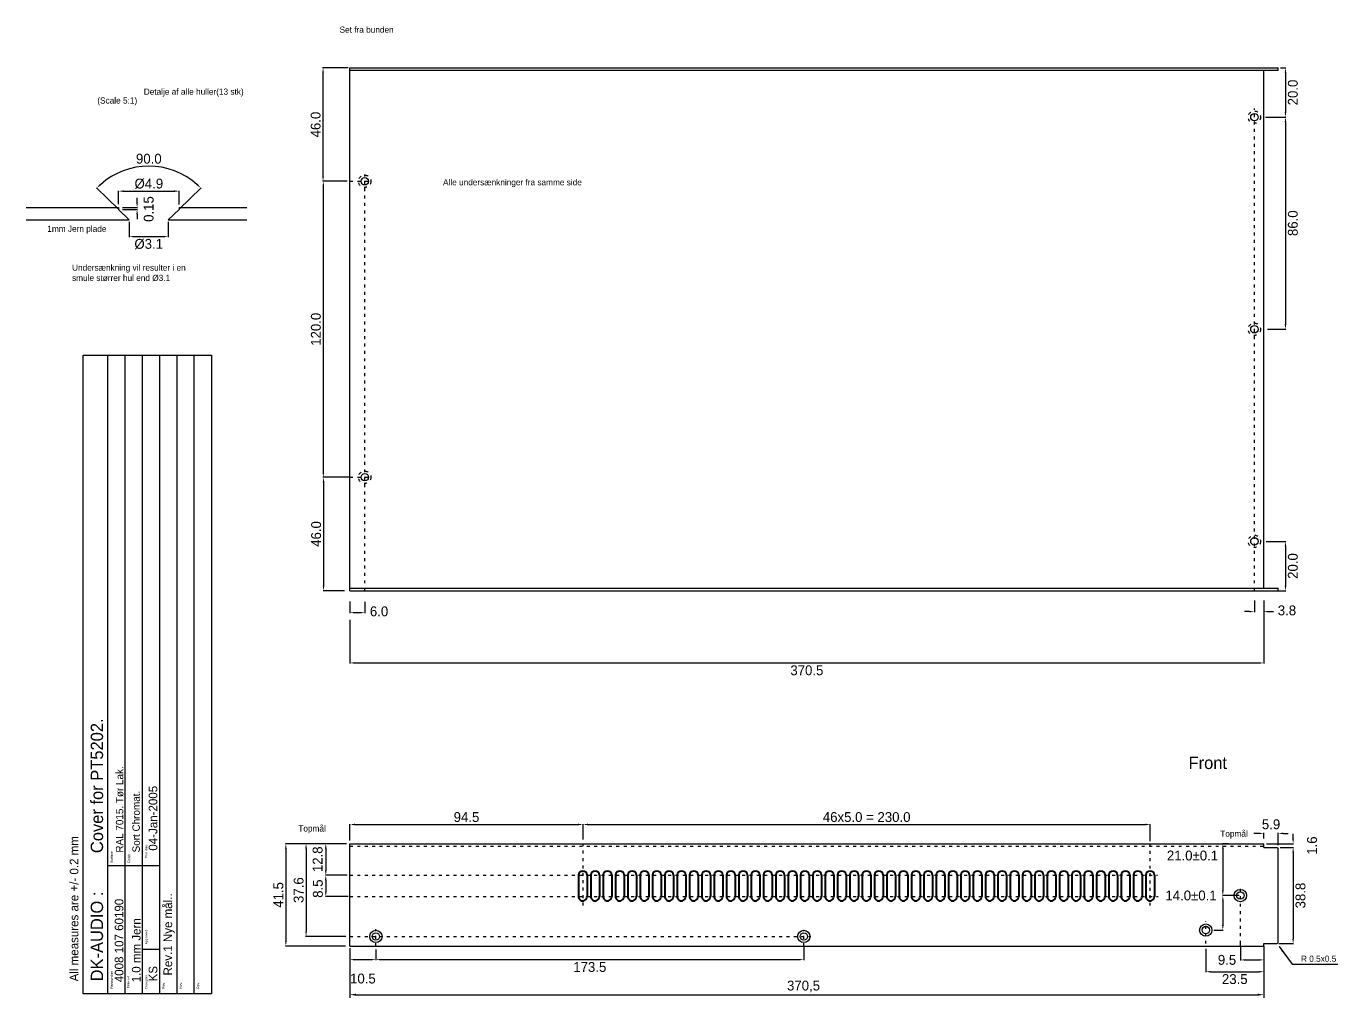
# Model space of a CAD drawing. Header units: millimetres. Extents: x -88 to 1119, y 477 to 871.
# Drawn here: x -88 to 444, y 477 to 871 of the extents above; entities that cross this region are included whole.
import ezdxf

# ---------------------------------------------------------------- set-up
doc = ezdxf.new("R2010")
doc.units = ezdxf.units.MM
doc.linetypes.add('ACAD_ISO03W100', pattern=[30, 12, -18])
for name, color, linetype in [('Forplade', 4, 'Continuous'), ('kabinet_dim', 7, 'Continuous'), ('kabinet_head', 2, 'Continuous')]:
    doc.layers.add(name, color=color, linetype=linetype)
doc.layers.add('kabinet', color=4, linetype='Continuous', lineweight=40)
doc.dimstyles.new('DK-audio', dxfattribs={"dimtxt": 4, "dimasz": 2, "dimexe": 0.18, "dimexo": 0.0625, "dimgap": 1, "dimtad": 2, "dimdec": 1, "dimzin": 0, "dimdsep": 46, "dimtxsty": 'Standard', "dimcen": 5, "dimadec": 1, "dimazin": 0, "dimtfac": 1, "dimtdec": 1, "dimtofl": 0, "dimtmove": 2, "dimatfit": 3, "dimfxl": 0, "dimtolj": 1, "dimtzin": 0, "dimarcsym": 0})
doc.dimstyles.new('ISO-25', dxfattribs={"dimtxt": 2.5, "dimasz": 2.5, "dimexe": 1.25, "dimexo": 0.625, "dimtad": 1, "dimtxsty": 'Standard', "dimcen": 2.5, "dimadec": 0, "dimazin": 0, "dimtfac": 1, "dimtmove": 0, "dimatfit": 3, "dimfxl": 0, "dimarcsym": 0})

# ---------------------------------------------------------------- blocks, each defined once
blk = doc.blocks.new('*D22')
at = {"layer": 'DEFPOINTS', "color": 0, "ltscale": 0.1}
for p in [(43, 497.99), (413.5, 497.39), (413.5, 478.5)]:
    blk.add_point(p, dxfattribs=at)
at = {"layer": 'kabinet_dim', "color": 0, "lineweight": -2, "ltscale": 0.1}
for p, q in [((43, 497.36), (43, 477.25)), ((413.5, 496.76), (413.5, 477.25)), ((45.5, 478.5), (411, 478.5))]:
    blk.add_line(p, q, dxfattribs=at)
at = {"layer": 'kabinet_dim', "color": 0, "ltscale": 0.1}
for points in [[(45.5, 478.92), (45.5, 478.08), (43, 478.5)], [(411, 478.92), (411, 478.08), (413.5, 478.5)]]:
    blk.add_solid(points, dxfattribs=at)
at = {"layer": 'kabinet_dim', "color": 0, "ltscale": 0.1, "insert": (226.9, 481.83), "char_height": 4, "attachment_point": 5}
blk.add_mtext('370,5', dxfattribs=at)
blk = doc.blocks.new('*D26')
at = {"layer": 'DEFPOINTS', "color": 0, "linetype": 'Continuous', "ltscale": 0.1}
for p in [(43, 496.9), (53.5, 496.9), (53.5, 492.7)]:
    blk.add_point(p, dxfattribs=at)
at = {"layer": 'kabinet_dim', "color": 0, "linetype": 'Continuous', "lineweight": -2, "ltscale": 0.1}
for p, q in [((43, 496.84), (43, 492.52)), ((53.5, 496.84), (53.5, 492.52)), ((45, 492.7), (51.5, 492.7))]:
    blk.add_line(p, q, dxfattribs=at)
at = {"layer": 'kabinet_dim', "color": 0, "linetype": 'Continuous', "ltscale": 0.1}
for points in [[(45, 493.03), (45, 492.37), (43, 492.7)], [(51.5, 493.03), (51.5, 492.37), (53.5, 492.7)]]:
    blk.add_solid(points, dxfattribs=at)
at = {"layer": 'kabinet_dim', "color": 0, "linetype": 'Continuous', "ltscale": 0.1, "insert": (48.25, 485.02), "char_height": 4, "attachment_point": 5}
blk.add_mtext('\\A1;10.5', dxfattribs=at)
blk = doc.blocks.new('*D27')
at = {"layer": 'DEFPOINTS', "color": 0, "linetype": 'Continuous', "ltscale": 0.1}
for p in [(53.5, 495.5), (227, 497.8), (227, 492.7)]:
    blk.add_point(p, dxfattribs=at)
at = {"layer": 'kabinet_dim', "color": 0, "linetype": 'Continuous', "lineweight": -2, "ltscale": 0.1}
for p, q in [((53.5, 495.44), (53.5, 492.52)), ((227, 497.74), (227, 492.52)), ((55.5, 492.7), (225, 492.7))]:
    blk.add_line(p, q, dxfattribs=at)
at = {"layer": 'kabinet_dim', "color": 0, "linetype": 'Continuous', "ltscale": 0.1}
for points in [[(55.5, 493.03), (55.5, 492.37), (53.5, 492.7)], [(225, 493.03), (225, 492.37), (227, 492.7)]]:
    blk.add_solid(points, dxfattribs=at)
at = {"layer": 'kabinet_dim', "color": 0, "linetype": 'Continuous', "ltscale": 0.1, "insert": (140.25, 489.7), "char_height": 4, "attachment_point": 5}
blk.add_mtext('\\A1;173.5', dxfattribs=at)
blk = doc.blocks.new('*D28')
at = {"layer": 'DEFPOINTS', "color": 0, "linetype": 'Continuous', "ltscale": 0.1}
for p in [(137.5, 547.5), (43, 540.9), (137.5, 541.4)]:
    blk.add_point(p, dxfattribs=at)
at = {"layer": 'kabinet_dim', "color": 0, "linetype": 'Continuous', "lineweight": -2, "ltscale": 0.1}
for p, q in [((43, 540.96), (43, 547.68)), ((45, 547.5), (135.5, 547.5)), ((137.5, 541.46), (137.5, 547.68))]:
    blk.add_line(p, q, dxfattribs=at)
at = {"layer": 'kabinet_dim', "color": 0, "linetype": 'Continuous', "ltscale": 0.1}
for points in [[(45, 547.83), (45, 547.17), (43, 547.5)], [(135.5, 547.83), (135.5, 547.17), (137.5, 547.5)]]:
    blk.add_solid(points, dxfattribs=at)
at = {"layer": 'kabinet_dim', "color": 0, "linetype": 'Continuous', "ltscale": 0.1, "insert": (90.25, 550.5), "char_height": 4, "attachment_point": 5}
blk.add_mtext('\\A1;94.5', dxfattribs=at)
blk = doc.blocks.new('*D29')
at = {"layer": 'DEFPOINTS', "color": 0, "linetype": 'Continuous', "ltscale": 0.1}
for p in [(137.5, 543.4), (367.5, 547.5), (367.5, 540.7)]:
    blk.add_point(p, dxfattribs=at)
at = {"layer": 'kabinet_dim', "color": 0, "linetype": 'Continuous', "lineweight": -2, "ltscale": 0.1}
for p, q in [((137.5, 543.46), (137.5, 547.68)), ((139.5, 547.5), (365.5, 547.5)), ((367.5, 540.76), (367.5, 547.68))]:
    blk.add_line(p, q, dxfattribs=at)
at = {"layer": 'kabinet_dim', "color": 0, "linetype": 'Continuous', "ltscale": 0.1}
for points in [[(139.5, 547.83), (139.5, 547.17), (137.5, 547.5)], [(365.5, 547.83), (365.5, 547.17), (367.5, 547.5)]]:
    blk.add_solid(points, dxfattribs=at)
at = {"layer": 'kabinet_dim', "color": 0, "linetype": 'Continuous', "ltscale": 0.1, "insert": (252.5, 550.5), "char_height": 4, "attachment_point": 5}
blk.add_mtext('\\A1;46x5.0 = 230.0', dxfattribs=at)
blk = doc.blocks.new('*D30')
at = {"layer": 'DEFPOINTS', "color": 0, "linetype": 'Continuous', "ltscale": 0.1}
for p in [(41.6, 539.7), (33.2, 526.9), (41.9, 526.9)]:
    blk.add_point(p, dxfattribs=at)
at = {"layer": 'kabinet_dim', "color": 0, "linetype": 'Continuous', "lineweight": -2, "ltscale": 0.1}
for p, q in [((41.54, 539.7), (33.02, 539.7)), ((33.2, 537.7), (33.2, 528.9)), ((41.84, 526.9), (33.02, 526.9))]:
    blk.add_line(p, q, dxfattribs=at)
at = {"layer": 'kabinet_dim', "color": 0, "linetype": 'Continuous', "ltscale": 0.1}
for points in [[(32.87, 537.7), (33.53, 537.7), (33.2, 539.7)], [(32.87, 528.9), (33.53, 528.9), (33.2, 526.9)]]:
    blk.add_solid(points, dxfattribs=at)
at = {"layer": 'kabinet_dim', "color": 0, "linetype": 'Continuous', "ltscale": 0.1, "insert": (29.9, 533.4), "char_height": 4, "attachment_point": 5, "rotation": 90}
blk.add_mtext('\\A1;12.8', dxfattribs=at)
blk = doc.blocks.new('*D31')
at = {"layer": 'DEFPOINTS', "color": 0, "linetype": 'Continuous', "ltscale": 0.1}
for p in [(39.4, 526.9), (33.2, 518.3), (42.3, 518.3)]:
    blk.add_point(p, dxfattribs=at)
at = {"layer": 'kabinet_dim', "color": 0, "linetype": 'Continuous', "lineweight": -2, "ltscale": 0.1}
for p, q in [((39.34, 526.9), (33.02, 526.9)), ((33.2, 524.9), (33.2, 520.3)), ((42.24, 518.3), (33.02, 518.3))]:
    blk.add_line(p, q, dxfattribs=at)
at = {"layer": 'kabinet_dim', "color": 0, "linetype": 'Continuous', "ltscale": 0.1}
for points in [[(32.87, 524.9), (33.53, 524.9), (33.2, 526.9)], [(32.87, 520.3), (33.53, 520.3), (33.2, 518.3)]]:
    blk.add_solid(points, dxfattribs=at)
at = {"layer": 'kabinet_dim', "color": 0, "linetype": 'Continuous', "ltscale": 0.1, "insert": (30, 521.5), "char_height": 4, "attachment_point": 5, "rotation": 90}
blk.add_mtext('\\A1;8.5', dxfattribs=at)
blk = doc.blocks.new('*D35')
at = {"layer": 'DEFPOINTS', "color": 0, "linetype": 'Continuous', "ltscale": 0.1}
for p in [(25, 539.7), (17, 498.2), (41.2, 498.2)]:
    blk.add_point(p, dxfattribs=at)
at = {"layer": 'kabinet_dim', "color": 0, "linetype": 'Continuous', "lineweight": -2, "ltscale": 0.1}
for p, q in [((24.94, 539.7), (16.82, 539.7)), ((17, 537.7), (17, 500.2)), ((41.14, 498.2), (16.82, 498.2))]:
    blk.add_line(p, q, dxfattribs=at)
at = {"layer": 'kabinet_dim', "color": 0, "linetype": 'Continuous', "ltscale": 0.1}
for points in [[(16.67, 537.7), (17.33, 537.7), (17, 539.7)], [(16.67, 500.2), (17.33, 500.2), (17, 498.2)]]:
    blk.add_solid(points, dxfattribs=at)
at = {"layer": 'kabinet_dim', "color": 0, "linetype": 'Continuous', "ltscale": 0.1, "insert": (14, 518.95), "char_height": 4, "attachment_point": 5, "rotation": 90}
blk.add_mtext('\\A1;41.5', dxfattribs=at)
blk = doc.blocks.new('*D40')
at = {"layer": 'DEFPOINTS', "color": 0, "linetype": 'Continuous', "ltscale": 0.1}
for p in [(-26.25, 804.3), (-50.8, 798.95), (-26.25, 798.8)]:
    blk.add_point(p, dxfattribs=at)
at = {"layer": 'kabinet_dim', "color": 0, "linetype": 'Continuous', "lineweight": -2, "ltscale": 0.1}
for p, q in [((-50.8, 799.01), (-50.8, 804.48)), ((-48.8, 804.3), (-28.25, 804.3)), ((-26.25, 798.86), (-26.25, 804.48))]:
    blk.add_line(p, q, dxfattribs=at)
at = {"layer": 'kabinet_dim', "color": 0, "linetype": 'Continuous', "ltscale": 0.1}
for points in [[(-48.8, 804.63), (-48.8, 803.97), (-50.8, 804.3)], [(-28.25, 804.63), (-28.25, 803.97), (-26.25, 804.3)]]:
    blk.add_solid(points, dxfattribs=at)
at = {"layer": 'kabinet_dim', "color": 0, "linetype": 'Continuous', "ltscale": 0.1, "insert": (-38.53, 807.3), "char_height": 4, "attachment_point": 5}
blk.add_mtext('\\A1;Ø4.9', dxfattribs=at)
blk = doc.blocks.new('*D41')
at = {"layer": 'DEFPOINTS', "color": 0, "linetype": 'Continuous', "ltscale": 0.1}
for p in [(-49.3, 797.65), (-49.3, 796.9), (-43.3, 796.9)]:
    blk.add_point(p, dxfattribs=at)
at = {"layer": 'kabinet_dim', "color": 0, "linetype": 'Continuous', "lineweight": -2, "ltscale": 0.1}
for p, q in [((-49.24, 797.65), (-43.12, 797.65)), ((-43.3, 799.65), (-43.3, 801.65)), ((-49.24, 796.9), (-43.12, 796.9)), ((-43.3, 794.9), (-43.3, 792.9))]:
    blk.add_line(p, q, dxfattribs=at)
at = {"layer": 'kabinet_dim', "color": 0, "linetype": 'Continuous', "ltscale": 0.1}
for points in [[(-43.63, 799.65), (-42.97, 799.65), (-43.3, 797.65)], [(-43.63, 794.9), (-42.97, 794.9), (-43.3, 796.9)]]:
    blk.add_solid(points, dxfattribs=at)
at = {"layer": 'kabinet_dim', "color": 0, "linetype": 'Continuous', "ltscale": 0.1, "insert": (-38.6, 797.05), "char_height": 4, "attachment_point": 5, "rotation": 90}
blk.add_mtext('\\A1;0.15', dxfattribs=at)
blk = doc.blocks.new('*D42')
at = {"layer": 'DEFPOINTS', "color": 0, "linetype": 'Continuous', "ltscale": 0.1}
for p in [(-30.81, 813.39), (-50.8, 796.9), (-46.45, 792.65), (-30.65, 792.65), (-26.3, 796.9)]:
    blk.add_point(p, dxfattribs=at)
at = {"layer": 'kabinet_dim', "color": 0, "linetype": 'Continuous', "lineweight": -2, "ltscale": 0.1}
for p, q in [((-50.84, 796.94), (-59.78, 805.67)), ((-26.26, 796.94), (-17.32, 805.67))]:
    blk.add_line(p, q, dxfattribs=at)
blk.add_arc((-38.55, 784.93), 29.5, 48.2196, 131.7804, dxfattribs=at)
at = {"layer": 'kabinet_dim', "color": 0, "linetype": 'Continuous', "ltscale": 0.1}
for points in [[(-57.97, 806.69), (-58.43, 807.17), (-59.65, 805.54)], [(-18.67, 807.17), (-19.13, 806.69), (-17.45, 805.54)]]:
    blk.add_solid(points, dxfattribs=at)
at = {"layer": 'kabinet_dim', "color": 0, "linetype": 'Continuous', "ltscale": 0.1, "insert": (-38.55, 817.43), "char_height": 4, "attachment_point": 5}
blk.add_mtext('\\A1;90.0', dxfattribs=at)
blk = doc.blocks.new('*D43')
at = {"layer": 'DEFPOINTS', "color": 0, "linetype": 'Continuous', "ltscale": 0.1}
for p in [(-46.45, 791.95), (-30.7, 791.9), (-30.7, 785.85)]:
    blk.add_point(p, dxfattribs=at)
at = {"layer": 'kabinet_dim', "color": 0, "linetype": 'Continuous', "lineweight": -2, "ltscale": 0.1}
for p, q in [((-46.45, 791.89), (-46.45, 785.67)), ((-30.7, 791.84), (-30.7, 785.67)), ((-44.45, 785.85), (-32.7, 785.85))]:
    blk.add_line(p, q, dxfattribs=at)
at = {"layer": 'kabinet_dim', "color": 0, "linetype": 'Continuous', "ltscale": 0.1}
for points in [[(-44.45, 786.18), (-44.45, 785.52), (-46.45, 785.85)], [(-32.7, 786.18), (-32.7, 785.52), (-30.7, 785.85)]]:
    blk.add_solid(points, dxfattribs=at)
at = {"layer": 'kabinet_dim', "color": 0, "linetype": 'Continuous', "ltscale": 0.1, "insert": (-38.58, 782.85), "char_height": 4, "attachment_point": 5}
blk.add_mtext('\\A1;Ø3.1', dxfattribs=at)
blk = doc.blocks.new('*D44')
at = {"layer": 'DEFPOINTS', "color": 0, "linetype": 'Continuous', "ltscale": 0.1}
for p in [(32.1, 854.3), (42.4, 854.3), (41.9, 808.3)]:
    blk.add_point(p, dxfattribs=at)
at = {"layer": 'kabinet_dim', "color": 0, "linetype": 'Continuous', "lineweight": -2, "ltscale": 0.1}
for p, q in [((42.34, 854.3), (31.92, 854.3)), ((32.1, 810.3), (32.1, 852.3)), ((41.84, 808.3), (31.92, 808.3))]:
    blk.add_line(p, q, dxfattribs=at)
at = {"layer": 'kabinet_dim', "color": 0, "linetype": 'Continuous', "ltscale": 0.1}
for points in [[(31.77, 852.3), (32.43, 852.3), (32.1, 854.3)], [(31.77, 810.3), (32.43, 810.3), (32.1, 808.3)]]:
    blk.add_solid(points, dxfattribs=at)
at = {"layer": 'kabinet_dim', "color": 0, "linetype": 'Continuous', "ltscale": 0.1, "insert": (29.1, 831.3), "char_height": 4, "attachment_point": 5, "rotation": 90}
blk.add_mtext('\\A1;46.0', dxfattribs=at)
blk = doc.blocks.new('*D45')
at = {"layer": 'DEFPOINTS', "color": 0, "linetype": 'Continuous', "ltscale": 0.1}
for p in [(40.4, 808.3), (32.2, 688.3), (42.7, 688.3)]:
    blk.add_point(p, dxfattribs=at)
at = {"layer": 'kabinet_dim', "color": 0, "linetype": 'Continuous', "lineweight": -2, "ltscale": 0.1}
for p, q in [((40.34, 808.3), (32.02, 808.3)), ((32.2, 806.3), (32.2, 690.3)), ((42.64, 688.3), (32.02, 688.3))]:
    blk.add_line(p, q, dxfattribs=at)
at = {"layer": 'kabinet_dim', "color": 0, "linetype": 'Continuous', "ltscale": 0.1}
for points in [[(31.87, 806.3), (32.53, 806.3), (32.2, 808.3)], [(31.87, 690.3), (32.53, 690.3), (32.2, 688.3)]]:
    blk.add_solid(points, dxfattribs=at)
at = {"layer": 'kabinet_dim', "color": 0, "linetype": 'Continuous', "ltscale": 0.1, "insert": (29.2, 748.3), "char_height": 4, "attachment_point": 5, "rotation": 90}
blk.add_mtext('\\A1;120.0', dxfattribs=at)
blk = doc.blocks.new('*D46')
at = {"layer": 'DEFPOINTS', "color": 0, "linetype": 'Continuous', "ltscale": 0.1}
for p in [(43, 638), (49, 637.8), (49, 633.4)]:
    blk.add_point(p, dxfattribs=at)
at = {"layer": 'kabinet_dim', "color": 0, "linetype": 'Continuous', "lineweight": -2, "ltscale": 0.1}
for p, q in [((43, 637.94), (43, 633.22)), ((45, 633.4), (47, 633.4)), ((49, 637.74), (49, 633.22))]:
    blk.add_line(p, q, dxfattribs=at)
at = {"layer": 'kabinet_dim', "color": 0, "linetype": 'Continuous', "ltscale": 0.1}
for points in [[(45, 633.73), (45, 633.07), (43, 633.4)], [(47, 633.73), (47, 633.07), (49, 633.4)]]:
    blk.add_solid(points, dxfattribs=at)
at = {"layer": 'kabinet_dim', "color": 0, "linetype": 'Continuous', "ltscale": 0.1, "insert": (54.8, 633.9), "char_height": 4, "attachment_point": 5}
blk.add_mtext('\\A1;6.0', dxfattribs=at)
blk = doc.blocks.new('*D47')
at = {"layer": 'DEFPOINTS', "color": 0, "linetype": 'Continuous', "ltscale": 0.1}
for p in [(413.5, 637.4), (43, 630.5), (413.5, 613)]:
    blk.add_point(p, dxfattribs=at)
at = {"layer": 'kabinet_dim', "color": 0, "linetype": 'Continuous', "lineweight": -2, "ltscale": 0.1}
for p, q in [((413.5, 637.34), (413.5, 612.82)), ((43, 630.44), (43, 612.82)), ((45, 613), (411.5, 613))]:
    blk.add_line(p, q, dxfattribs=at)
at = {"layer": 'kabinet_dim', "color": 0, "linetype": 'Continuous', "ltscale": 0.1}
for points in [[(45, 613.33), (45, 612.67), (43, 613)], [(411.5, 613.33), (411.5, 612.67), (413.5, 613)]]:
    blk.add_solid(points, dxfattribs=at)
at = {"layer": 'kabinet_dim', "color": 0, "linetype": 'Continuous', "ltscale": 0.1, "insert": (228.25, 610), "char_height": 4, "attachment_point": 5}
blk.add_mtext('\\A1;370.5', dxfattribs=at)
blk = doc.blocks.new('*D48')
at = {"layer": 'DEFPOINTS', "color": 0, "linetype": 'Continuous', "ltscale": 0.1}
for p in [(420.2, 854.3), (414.2, 834.3), (422.3, 834.3)]:
    blk.add_point(p, dxfattribs=at)
at = {"layer": 'kabinet_dim', "color": 0, "linetype": 'Continuous', "lineweight": -2, "ltscale": 0.1}
for p, q in [((420.26, 854.3), (422.48, 854.3)), ((422.3, 852.3), (422.3, 836.3)), ((414.26, 834.3), (422.48, 834.3))]:
    blk.add_line(p, q, dxfattribs=at)
at = {"layer": 'kabinet_dim', "color": 0, "linetype": 'Continuous', "ltscale": 0.1}
for points in [[(421.97, 852.3), (422.63, 852.3), (422.3, 854.3)], [(421.97, 836.3), (422.63, 836.3), (422.3, 834.3)]]:
    blk.add_solid(points, dxfattribs=at)
at = {"layer": 'kabinet_dim', "color": 0, "linetype": 'Continuous', "ltscale": 0.1, "insert": (425.3, 844.3), "char_height": 4, "attachment_point": 5, "rotation": 90}
blk.add_mtext('\\A1;20.0', dxfattribs=at)
blk = doc.blocks.new('*D49')
at = {"layer": 'DEFPOINTS', "color": 0, "linetype": 'Continuous', "ltscale": 0.1}
for p in [(416.2, 834.3), (414.9, 748.3), (422.3, 748.3)]:
    blk.add_point(p, dxfattribs=at)
at = {"layer": 'kabinet_dim', "color": 0, "linetype": 'Continuous', "lineweight": -2, "ltscale": 0.1}
for p, q in [((416.26, 834.3), (422.48, 834.3)), ((422.3, 832.3), (422.3, 750.3)), ((414.96, 748.3), (422.48, 748.3))]:
    blk.add_line(p, q, dxfattribs=at)
at = {"layer": 'kabinet_dim', "color": 0, "linetype": 'Continuous', "ltscale": 0.1}
for points in [[(421.97, 832.3), (422.63, 832.3), (422.3, 834.3)], [(421.97, 750.3), (422.63, 750.3), (422.3, 748.3)]]:
    blk.add_solid(points, dxfattribs=at)
at = {"layer": 'kabinet_dim', "color": 0, "linetype": 'Continuous', "ltscale": 0.1, "insert": (425.3, 791.3), "char_height": 4, "attachment_point": 5, "rotation": 90}
blk.add_mtext('\\A1;86.0', dxfattribs=at)
blk = doc.blocks.new('*D52')
at = {"layer": 'DEFPOINTS', "color": 0, "linetype": 'Continuous', "ltscale": 0.1}
for p in [(35.3, 539.7), (25.2, 502.1), (41.4, 502.1)]:
    blk.add_point(p, dxfattribs=at)
at = {"layer": 'kabinet_dim', "color": 0, "linetype": 'Continuous', "lineweight": -2, "ltscale": 0.1}
for p, q in [((35.24, 539.7), (25.02, 539.7)), ((25.2, 537.7), (25.2, 504.1)), ((41.34, 502.1), (25.02, 502.1))]:
    blk.add_line(p, q, dxfattribs=at)
at = {"layer": 'kabinet_dim', "color": 0, "linetype": 'Continuous', "ltscale": 0.1}
for points in [[(24.87, 537.7), (25.53, 537.7), (25.2, 539.7)], [(24.87, 504.1), (25.53, 504.1), (25.2, 502.1)]]:
    blk.add_solid(points, dxfattribs=at)
at = {"layer": 'kabinet_dim', "color": 0, "linetype": 'Continuous', "ltscale": 0.1, "insert": (22.2, 520.9), "char_height": 4, "attachment_point": 5, "rotation": 90}
blk.add_mtext('\\A1;37.6', dxfattribs=at)
blk = doc.blocks.new('*D53')
at = {"layer": 'DEFPOINTS', "color": 0, "linetype": 'Continuous', "ltscale": 0.1}
for p in [(414.4, 662.3), (414.2, 642.3), (422.3, 642.3)]:
    blk.add_point(p, dxfattribs=at)
at = {"layer": 'kabinet_dim', "color": 0, "linetype": 'Continuous', "lineweight": -2, "ltscale": 0.1}
for p, q in [((414.46, 662.3), (422.48, 662.3)), ((422.3, 660.3), (422.3, 644.3)), ((414.26, 642.3), (422.48, 642.3))]:
    blk.add_line(p, q, dxfattribs=at)
at = {"layer": 'kabinet_dim', "color": 0, "linetype": 'Continuous', "ltscale": 0.1}
for points in [[(421.97, 660.3), (422.63, 660.3), (422.3, 662.3)], [(421.97, 644.3), (422.63, 644.3), (422.3, 642.3)]]:
    blk.add_solid(points, dxfattribs=at)
at = {"layer": 'kabinet_dim', "color": 0, "linetype": 'Continuous', "ltscale": 0.1, "insert": (425.3, 652.3), "char_height": 4, "attachment_point": 5, "rotation": 90}
blk.add_mtext('\\A1;20.0', dxfattribs=at)
blk = doc.blocks.new('*D54')
at = {"layer": 'DEFPOINTS', "color": 0, "linetype": 'Continuous', "ltscale": 0.1}
for p in [(409.7, 638.4), (413.5, 638.4), (409.7, 633.8)]:
    blk.add_point(p, dxfattribs=at)
at = {"layer": 'kabinet_dim', "color": 0, "linetype": 'Continuous', "lineweight": -2, "ltscale": 0.1}
for p, q in [((409.7, 638.34), (409.7, 633.62)), ((413.5, 638.34), (413.5, 633.62)), ((407.7, 633.8), (405.7, 633.8)), ((415.5, 633.8), (417.5, 633.8))]:
    blk.add_line(p, q, dxfattribs=at)
at = {"layer": 'kabinet_dim', "color": 0, "linetype": 'Continuous', "ltscale": 0.1}
for points in [[(407.7, 634.13), (407.7, 633.47), (409.7, 633.8)], [(415.5, 634.13), (415.5, 633.47), (413.5, 633.8)]]:
    blk.add_solid(points, dxfattribs=at)
at = {"layer": 'kabinet_dim', "color": 0, "linetype": 'Continuous', "ltscale": 0.1, "insert": (422.9, 634.3), "char_height": 4, "attachment_point": 5}
blk.add_mtext('\\A1;3.8', dxfattribs=at)
blk = doc.blocks.new('*D55')
at = {"layer": 'DEFPOINTS', "color": 0, "linetype": 'Continuous', "ltscale": 0.1}
for p in [(404, 497.9), (413.5, 496.3), (413.5, 492.6)]:
    blk.add_point(p, dxfattribs=at)
at = {"layer": 'kabinet_dim', "color": 0, "linetype": 'Continuous', "lineweight": -2, "ltscale": 0.1}
for p, q in [((404, 497.84), (404, 492.42)), ((413.5, 496.24), (413.5, 492.42)), ((406, 492.6), (411.5, 492.6))]:
    blk.add_line(p, q, dxfattribs=at)
at = {"layer": 'kabinet_dim', "color": 0, "linetype": 'Continuous', "ltscale": 0.1}
for points in [[(406, 492.93), (406, 492.27), (404, 492.6)], [(411.5, 492.93), (411.5, 492.27), (413.5, 492.6)]]:
    blk.add_solid(points, dxfattribs=at)
at = {"layer": 'kabinet_dim', "color": 0, "linetype": 'Continuous', "ltscale": 0.1, "insert": (398.6, 492.6), "char_height": 4, "attachment_point": 5}
blk.add_mtext('\\A1;9.5', dxfattribs=at)
blk = doc.blocks.new('*D56')
at = {"layer": 'DEFPOINTS', "color": 0, "linetype": 'Continuous', "ltscale": 0.1}
for p in [(414.5, 539.7), (420.1, 538.2), (425.4, 538.2)]:
    blk.add_point(p, dxfattribs=at)
at = {"layer": 'kabinet_dim', "color": 0, "linetype": 'Continuous', "lineweight": -2, "ltscale": 0.1}
for p, q in [((425.4, 541.7), (425.4, 543.7)), ((414.56, 539.7), (425.58, 539.7)), ((420.16, 538.2), (425.58, 538.2)), ((425.4, 536.2), (425.4, 534.2))]:
    blk.add_line(p, q, dxfattribs=at)
at = {"layer": 'kabinet_dim', "color": 0, "linetype": 'Continuous', "ltscale": 0.1}
for points in [[(425.07, 541.7), (425.73, 541.7), (425.4, 539.7)], [(425.07, 536.2), (425.73, 536.2), (425.4, 538.2)]]:
    blk.add_solid(points, dxfattribs=at)
at = {"layer": 'kabinet_dim', "color": 0, "linetype": 'Continuous', "ltscale": 0.1, "insert": (433.08, 538.95), "char_height": 4, "attachment_point": 5, "rotation": 90}
blk.add_mtext('\\A1;1.6', dxfattribs=at)
blk = doc.blocks.new('*D57')
at = {"layer": 'DEFPOINTS', "color": 0, "linetype": 'Continuous', "ltscale": 0.1}
for p in [(421, 538.2), (419.6, 499.2), (425.4, 499.2)]:
    blk.add_point(p, dxfattribs=at)
at = {"layer": 'kabinet_dim', "color": 0, "linetype": 'Continuous', "lineweight": -2, "ltscale": 0.1}
for p, q in [((421.06, 538.2), (425.58, 538.2)), ((425.4, 536.2), (425.4, 501.2)), ((419.66, 499.2), (425.58, 499.2))]:
    blk.add_line(p, q, dxfattribs=at)
at = {"layer": 'kabinet_dim', "color": 0, "linetype": 'Continuous', "ltscale": 0.1}
for points in [[(425.07, 536.2), (425.73, 536.2), (425.4, 538.2)], [(425.07, 501.2), (425.73, 501.2), (425.4, 499.2)]]:
    blk.add_solid(points, dxfattribs=at)
at = {"layer": 'kabinet_dim', "color": 0, "linetype": 'Continuous', "ltscale": 0.1, "insert": (428.4, 518.7), "char_height": 4, "attachment_point": 5, "rotation": 90}
blk.add_mtext('\\A1;38.8', dxfattribs=at)
blk = doc.blocks.new('*D58')
at = {"layer": 'DEFPOINTS', "color": 0, "linetype": 'Continuous', "ltscale": 0.1}
for p in [(419.4, 543.9), (413.5, 541.8), (419.4, 539.1)]:
    blk.add_point(p, dxfattribs=at)
at = {"layer": 'kabinet_dim', "color": 0, "linetype": 'Continuous', "lineweight": -2, "ltscale": 0.1}
for p, q in [((411.5, 543.9), (409.5, 543.9)), ((413.5, 541.86), (413.5, 544.08)), ((419.4, 539.16), (419.4, 544.08)), ((421.4, 543.9), (423.4, 543.9))]:
    blk.add_line(p, q, dxfattribs=at)
at = {"layer": 'kabinet_dim', "color": 0, "linetype": 'Continuous', "ltscale": 0.1}
for points in [[(411.5, 544.23), (411.5, 543.57), (413.5, 543.9)], [(421.4, 544.23), (421.4, 543.57), (419.4, 543.9)]]:
    blk.add_solid(points, dxfattribs=at)
at = {"layer": 'kabinet_dim', "color": 0, "linetype": 'Continuous', "ltscale": 0.1, "insert": (416.45, 547.58), "char_height": 4, "attachment_point": 5}
blk.add_mtext('\\A1;5.9', dxfattribs=at)
blk = doc.blocks.new('*D61')
at = {"layer": 'DEFPOINTS', "color": 0, "linetype": 'Continuous', "ltscale": 0.1}
for p in [(36.3, 688.3), (32.3, 642.3), (40.9, 642.3)]:
    blk.add_point(p, dxfattribs=at)
at = {"layer": 'kabinet_dim', "color": 0, "linetype": 'Continuous', "lineweight": -2, "ltscale": 0.1}
for p, q in [((36.24, 688.3), (32.12, 688.3)), ((32.3, 686.3), (32.3, 644.3)), ((40.84, 642.3), (32.12, 642.3))]:
    blk.add_line(p, q, dxfattribs=at)
at = {"layer": 'kabinet_dim', "color": 0, "linetype": 'Continuous', "ltscale": 0.1}
for points in [[(31.97, 686.3), (32.63, 686.3), (32.3, 688.3)], [(31.97, 644.3), (32.63, 644.3), (32.3, 642.3)]]:
    blk.add_solid(points, dxfattribs=at)
at = {"layer": 'kabinet_dim', "color": 0, "linetype": 'Continuous', "ltscale": 0.1, "insert": (29.3, 665.3), "char_height": 4, "attachment_point": 5, "rotation": 90}
blk.add_mtext('\\A1;46.0', dxfattribs=at)
blk = doc.blocks.new('*D64')
at = {"layer": 'DEFPOINTS', "color": 0, "linetype": 'Continuous', "ltscale": 0.1}
for p in [(403.4, 518.7), (393.2, 504.7), (396.9, 504.7)]:
    blk.add_point(p, dxfattribs=at)
at = {"layer": 'kabinet_dim', "color": 0, "linetype": 'Continuous', "lineweight": -2, "ltscale": 0.1}
for p, q in [((403.34, 518.7), (396.72, 518.7)), ((396.9, 516.7), (396.9, 506.7)), ((393.26, 504.7), (397.08, 504.7))]:
    blk.add_line(p, q, dxfattribs=at)
at = {"layer": 'kabinet_dim', "color": 0, "linetype": 'Continuous', "ltscale": 0.1}
for points in [[(396.57, 516.7), (397.23, 516.7), (396.9, 518.7)], [(396.57, 506.7), (397.23, 506.7), (396.9, 504.7)]]:
    blk.add_solid(points, dxfattribs=at)
at = {"layer": 'kabinet_dim', "color": 0, "linetype": 'Continuous', "ltscale": 0.1, "insert": (384, 518.7), "char_height": 4, "attachment_point": 5, "rotation": 0.01}
blk.add_mtext('\\A1;14.0±0.1', dxfattribs=at)
blk = doc.blocks.new('*D65')
at = {"layer": 'DEFPOINTS', "color": 0, "linetype": 'Continuous', "ltscale": 0.1}
for p in [(399.3, 539.7), (396.9, 518.7), (403.6, 518.7)]:
    blk.add_point(p, dxfattribs=at)
at = {"layer": 'kabinet_dim', "color": 0, "linetype": 'Continuous', "lineweight": -2, "ltscale": 0.1}
for p, q in [((399.24, 539.7), (396.72, 539.7)), ((396.9, 537.7), (396.9, 520.7)), ((403.54, 518.7), (396.72, 518.7))]:
    blk.add_line(p, q, dxfattribs=at)
at = {"layer": 'kabinet_dim', "color": 0, "linetype": 'Continuous', "ltscale": 0.1}
for points in [[(396.57, 537.7), (397.23, 537.7), (396.9, 539.7)], [(396.57, 520.7), (397.23, 520.7), (396.9, 518.7)]]:
    blk.add_solid(points, dxfattribs=at)
at = {"layer": 'kabinet_dim', "color": 0, "linetype": 'Continuous', "ltscale": 0.1, "insert": (384.6, 534.9), "char_height": 4, "attachment_point": 5, "rotation": 0.01}
blk.add_mtext('\\A1;21.0±0.1', dxfattribs=at)
blk = doc.blocks.new('*D67')
at = {"layer": 'DEFPOINTS', "color": 0, "linetype": 'Continuous', "ltscale": 0.1}
for p in [(390, 497.2), (413.5, 498.2), (413.5, 487.8)]:
    blk.add_point(p, dxfattribs=at)
at = {"layer": 'kabinet_dim', "color": 0, "linetype": 'Continuous', "lineweight": -2, "ltscale": 0.1}
for p, q in [((390, 497.14), (390, 487.62)), ((413.5, 498.14), (413.5, 487.62)), ((392, 487.8), (411.5, 487.8))]:
    blk.add_line(p, q, dxfattribs=at)
at = {"layer": 'kabinet_dim', "color": 0, "linetype": 'Continuous', "ltscale": 0.1}
for points in [[(392, 488.13), (392, 487.47), (390, 487.8)], [(411.5, 488.13), (411.5, 487.47), (413.5, 487.8)]]:
    blk.add_solid(points, dxfattribs=at)
at = {"layer": 'kabinet_dim', "color": 0, "linetype": 'Continuous', "ltscale": 0.1, "insert": (401.75, 484.8), "char_height": 4, "attachment_point": 5}
blk.add_mtext('\\A1;23.5', dxfattribs=at)

msp = doc.modelspace()

# ---------------------------------------------------------------- linework, layer by layer
at = {"layer": 'Forplade', "linetype": 'Continuous', "ltscale": 0.1}
for p, q in [((43, 642.3), (43, 854.3)), ((43, 854.3), (419.4, 854.3)), ((43, 853.3), (419.4, 853.3)), ((413.5, 643.3), (413.5, 853.3)), ((419.4, 853.3), (419.4, 854.3)), ((-88.25, 797.65), (-50.8, 797.65)), ((-50.8, 797.65), (-50.8, 796.9)), ((-26.3, 797.65), (-26.3, 796.9)), ((-26.3, 797.65), (1.25, 797.65)), ((-88.25, 792.65), (-46.45, 792.65)), ((-50.8, 796.9), (-46.45, 792.65)), ((-30.65, 792.65), (-26.3, 796.9)), ((-30.65, 792.65), (1.25, 792.65)), ((43, 643.3), (419.4, 643.3)), ((43, 642.3), (419.5, 642.3)), ((419.4, 642.3), (419.4, 643.3)), ((43, 539.7), (413.5, 539.7)), ((43, 498.2), (43, 539.7)), ((413.5, 538.2), (413.5, 539.7)), ((413.5, 538.2), (418.9, 538.2)), ((418.9, 538.2), (419.4, 537.7)), ((419.4, 499.7), (419.4, 537.7)), ((43, 498.2), (413.5, 498.2)), ((404, 498.2), (404, 499.2)), ((413.5, 498.2), (413.5, 499.2)), ((413.5, 499.2), (418.9, 499.2)), ((418.9, 499.2), (419.4, 499.7))]:
    msp.add_line(p, q, dxfattribs=at)
at = {"layer": 'Forplade', "linetype": 'ACAD_ISO03W100', "ltscale": 0.1}
for p, q in [((409.7, 642.3), (409.7, 837.8)), ((43, 808.3), (51.8, 808.3)), ((49, 642.3), (49, 811)), ((43, 688.3), (51.9, 688.3)), ((43, 538.7), (413.5, 538.7)), ((137.5, 514.7), (137.5, 539.7)), ((367.5, 514.6), (367.5, 539.7)), ((43, 526.9), (370.4, 526.9)), ((404, 499.2), (404, 522.1)), ((43, 518.3), (370.7, 518.3)), ((390, 499.2), (390, 508.3)), ((43, 502.1), (229.9, 502.1)), ((53.5, 498.2), (53.5, 505)), ((227, 498.2), (227, 504.7))]:
    msp.add_line(p, q, dxfattribs=at)
for centre in [(409.7, 834.3), (49, 808.3), (409.7, 748.3), (49, 688.3), (409.7, 662.3)]:
    msp.add_circle(centre, 2.5, dxfattribs=at)
at = {"layer": 'Forplade', "linetype": 'Continuous', "ltscale": 0.1}
for centre, radius in [((409.7, 834.3), 1.5), ((49, 808.3), 1.5), ((409.7, 748.3), 1.5), ((49, 688.3), 1.5), ((409.7, 662.3), 1.5), ((404, 518.7), 2.5), ((404, 518.7), 1.5), ((390, 504.7), 2.5), ((390, 504.7), 1.5), ((53.5, 502.1), 2.5), ((53.5, 502.1), 1.5), ((227, 502.1), 2.5), ((227, 502.1), 1.5)]:
    msp.add_circle(centre, radius, dxfattribs=at)
at = {"layer": 'kabinet', "linetype": 'Continuous', "ltscale": 0.1}
for p, q in [((135.65, 526.9), (135.65, 518.3)), ((139.15, 526.9), (139.15, 518.35)), ((140.65, 526.9), (140.65, 518.3)), ((144.15, 526.9), (144.15, 518.35)), ((145.65, 526.9), (145.65, 518.3)), ((149.15, 526.9), (149.15, 518.35)), ((150.65, 526.9), (150.65, 518.3)), ((154.15, 526.9), (154.15, 518.35)), ((155.65, 526.9), (155.65, 518.3)), ((159.15, 526.9), (159.15, 518.35)), ((160.65, 526.9), (160.65, 518.3)), ((164.15, 526.9), (164.15, 518.35)), ((165.65, 526.9), (165.65, 518.3)), ((169.15, 526.9), (169.15, 518.35)), ((170.65, 526.9), (170.65, 518.3)), ((174.15, 526.9), (174.15, 518.35)), ((175.65, 526.9), (175.65, 518.3)), ((179.15, 526.9), (179.15, 518.35)), ((180.65, 526.9), (180.65, 518.3)), ((184.15, 526.9), (184.15, 518.35)), ((185.65, 526.9), (185.65, 518.3)), ((189.15, 526.9), (189.15, 518.35)), ((190.65, 526.9), (190.65, 518.3)), ((194.15, 526.9), (194.15, 518.35)), ((195.65, 526.9), (195.65, 518.3)), ((199.15, 526.9), (199.15, 518.35)), ((200.65, 526.9), (200.65, 518.3)), ((204.15, 526.9), (204.15, 518.35)), ((205.65, 526.9), (205.65, 518.3)), ((209.15, 526.9), (209.15, 518.35)), ((210.65, 526.9), (210.65, 518.3)), ((214.15, 526.9), (214.15, 518.35)), ((215.65, 526.9), (215.65, 518.3)), ((219.15, 526.9), (219.15, 518.35)), ((220.65, 526.9), (220.65, 518.3)), ((224.15, 526.9), (224.15, 518.35)), ((225.65, 526.9), (225.65, 518.3)), ((229.15, 526.9), (229.15, 518.35)), ((230.65, 526.9), (230.65, 518.3)), ((234.15, 526.9), (234.15, 518.35)), ((235.65, 526.9), (235.65, 518.3)), ((239.15, 526.9), (239.15, 518.35)), ((240.65, 526.9), (240.65, 518.3)), ((244.15, 526.9), (244.15, 518.35)), ((245.65, 526.9), (245.65, 518.3)), ((249.15, 526.9), (249.15, 518.35)), ((250.65, 526.9), (250.65, 518.3)), ((254.15, 526.9), (254.15, 518.35)), ((255.65, 526.9), (255.65, 518.3)), ((259.15, 526.9), (259.15, 518.35)), ((260.65, 526.9), (260.65, 518.3)), ((264.15, 526.9), (264.15, 518.35)), ((265.65, 526.9), (265.65, 518.3)), ((269.15, 526.9), (269.15, 518.35)), ((270.65, 526.9), (270.65, 518.3)), ((274.15, 526.9), (274.15, 518.35)), ((275.65, 526.9), (275.65, 518.3)), ((279.15, 526.9), (279.15, 518.35)), ((280.65, 526.9), (280.65, 518.3)), ((284.15, 526.9), (284.15, 518.35)), ((285.65, 526.9), (285.65, 518.3)), ((289.15, 526.9), (289.15, 518.35)), ((290.65, 526.9), (290.65, 518.3)), ((294.15, 526.9), (294.15, 518.35)), ((295.65, 526.9), (295.65, 518.3)), ((299.15, 526.9), (299.15, 518.35)), ((300.65, 526.9), (300.65, 518.3)), ((304.15, 526.9), (304.15, 518.35)), ((305.65, 526.9), (305.65, 518.3)), ((309.15, 526.9), (309.15, 518.35)), ((310.65, 526.9), (310.65, 518.3)), ((314.15, 526.9), (314.15, 518.35)), ((315.65, 526.9), (315.65, 518.3)), ((319.15, 526.9), (319.15, 518.35)), ((320.65, 526.9), (320.65, 518.3)), ((324.15, 526.9), (324.15, 518.35)), ((325.65, 526.9), (325.65, 518.3)), ((329.15, 526.9), (329.15, 518.35)), ((330.65, 526.9), (330.65, 518.3)), ((334.15, 526.9), (334.15, 518.35)), ((335.65, 526.9), (335.65, 518.3)), ((339.15, 526.9), (339.15, 518.35)), ((340.65, 526.9), (340.65, 518.3)), ((344.15, 526.9), (344.15, 518.35)), ((345.65, 526.9), (345.65, 518.3)), ((349.15, 526.9), (349.15, 518.35)), ((350.65, 526.9), (350.65, 518.3)), ((354.15, 526.9), (354.15, 518.35)), ((355.65, 526.9), (355.65, 518.3)), ((359.15, 526.9), (359.15, 518.35)), ((360.65, 526.9), (360.65, 518.3)), ((364.15, 526.9), (364.15, 518.35)), ((365.65, 526.9), (365.65, 518.3)), ((369.15, 526.9), (369.15, 518.35)), ((139.65, 518.35), (139.65, 518.3))]:
    msp.add_line(p, q, dxfattribs=at)
for centre, radius, start, end in [((137.4, 526.9), 1.75, 0, 180), ((142.4, 526.9), 1.75, 0, 180), ((147.4, 526.9), 1.75, 0, 180), ((152.4, 526.9), 1.75, 0, 180), ((157.4, 526.9), 1.75, 0, 180), ((162.4, 526.9), 1.75, 0, 180), ((167.4, 526.9), 1.75, 0, 180), ((172.4, 526.9), 1.75, 0, 180), ((177.4, 526.9), 1.75, 0, 180), ((182.4, 526.9), 1.75, 0, 180), ((187.4, 526.9), 1.75, 0, 180), ((192.4, 526.9), 1.75, 0, 180), ((197.4, 526.9), 1.75, 0, 180), ((202.4, 526.9), 1.75, 0, 180), ((207.4, 526.9), 1.75, 0, 180), ((212.4, 526.9), 1.75, 0, 180), ((217.4, 526.9), 1.75, 0, 180), ((222.4, 526.9), 1.75, 0, 180), ((227.4, 526.9), 1.75, 0, 180), ((232.4, 526.9), 1.75, 0, 180), ((237.4, 526.9), 1.75, 0, 180), ((242.4, 526.9), 1.75, 0, 180), ((247.4, 526.9), 1.75, 0, 180), ((252.4, 526.9), 1.75, 0, 180), ((257.4, 526.9), 1.75, 0, 180), ((262.4, 526.9), 1.75, 0, 180), ((267.4, 526.9), 1.75, 0, 180), ((272.4, 526.9), 1.75, 0, 180), ((277.4, 526.9), 1.75, 0, 180), ((282.4, 526.9), 1.75, 0, 180), ((287.4, 526.9), 1.75, 0, 180), ((292.4, 526.9), 1.75, 0, 180), ((297.4, 526.9), 1.75, 0, 180), ((302.4, 526.9), 1.75, 0, 180), ((307.4, 526.9), 1.75, 0, 180), ((312.4, 526.9), 1.75, 0, 180), ((317.4, 526.9), 1.75, 0, 180), ((322.4, 526.9), 1.75, 0, 180), ((327.4, 526.9), 1.75, 0, 180), ((332.4, 526.9), 1.75, 0, 180), ((337.4, 526.9), 1.75, 0, 180), ((342.4, 526.9), 1.75, 0, 180), ((347.4, 526.9), 1.75, 0, 180), ((352.4, 526.9), 1.75, 0, 180), ((357.4, 526.9), 1.75, 0, 180), ((362.4, 526.9), 1.75, 0, 180), ((367.4, 526.9), 1.75, 0, 180), ((137.402, 518.299), 1.748, 179.95195, 0.04805), ((142.402, 518.299), 1.748, 179.95195, 0.04805), ((147.402, 518.299), 1.748, 179.95195, 0.04805), ((152.402, 518.299), 1.748, 179.95195, 0.04805), ((157.402, 518.299), 1.748, 179.95195, 0.04805), ((162.402, 518.299), 1.748, 179.95195, 0.04805), ((167.402, 518.299), 1.748, 179.95195, 0.04805), ((172.402, 518.299), 1.748, 179.95195, 0.04805), ((177.402, 518.299), 1.748, 179.95195, 0.04805), ((182.402, 518.299), 1.748, 179.95195, 0.04805), ((187.402, 518.299), 1.748, 179.95195, 0.04805), ((192.402, 518.299), 1.748, 179.95195, 0.04805), ((197.402, 518.299), 1.748, 179.95195, 0.04805), ((202.402, 518.299), 1.748, 179.95195, 0.04805), ((207.402, 518.299), 1.748, 179.95195, 0.04805), ((212.402, 518.299), 1.748, 179.95195, 0.04805), ((217.402, 518.299), 1.748, 179.95195, 0.04805), ((222.402, 518.299), 1.748, 179.95195, 0.04805), ((227.402, 518.299), 1.748, 179.95195, 0.04805), ((232.402, 518.299), 1.748, 179.95195, 0.04805), ((237.402, 518.299), 1.748, 179.95195, 0.04805), ((242.402, 518.299), 1.748, 179.95195, 0.04805), ((247.402, 518.299), 1.748, 179.95195, 0.04805), ((252.402, 518.299), 1.748, 179.95195, 0.04805), ((257.402, 518.299), 1.748, 179.95195, 0.04805), ((262.402, 518.299), 1.748, 179.95195, 0.04805), ((267.402, 518.299), 1.748, 179.95195, 0.04805), ((272.402, 518.299), 1.748, 179.95195, 0.04805), ((277.402, 518.299), 1.748, 179.95195, 0.04805), ((282.402, 518.299), 1.748, 179.95195, 0.04805), ((287.402, 518.299), 1.748, 179.95195, 0.04805), ((292.402, 518.299), 1.748, 179.95195, 0.04805), ((297.402, 518.299), 1.748, 179.95195, 0.04805), ((302.402, 518.299), 1.748, 179.95195, 0.04805), ((307.402, 518.299), 1.748, 179.95195, 0.04805), ((312.402, 518.299), 1.748, 179.95195, 0.04805), ((317.402, 518.299), 1.748, 179.95195, 0.04805), ((322.402, 518.299), 1.748, 179.95195, 0.04805), ((327.402, 518.299), 1.748, 179.95195, 0.04805), ((332.402, 518.299), 1.748, 179.95195, 0.04805), ((337.402, 518.299), 1.748, 179.95195, 0.04805), ((342.402, 518.299), 1.748, 179.95195, 0.04805), ((347.402, 518.299), 1.748, 179.95195, 0.04805), ((352.402, 518.299), 1.748, 179.95195, 0.04805), ((357.402, 518.299), 1.748, 179.95195, 0.04805), ((362.402, 518.299), 1.748, 179.95195, 0.04805), ((367.402, 518.299), 1.748, 179.95195, 0.04805)]:
    msp.add_arc(centre, radius, start, end, dxfattribs=at)
at = {"layer": 'kabinet_head'}
for p, q in [((-65.1, 478.892), (-65.1, 737.853)), ((-65.1, 737.853), (-13.1, 737.853)), ((-13.1, 737.853), (-13.1, 478.892)), ((-13.1, 478.892), (-65.1, 478.892))]:
    msp.add_line(p, q, dxfattribs=at)
at = {"layer": 'kabinet_head', "color": 2}
for p, q in [((-55.1, 478.892), (-55.1, 737.853)), ((-48.1, 478.892), (-48.1, 737.853)), ((-41.1, 478.892), (-41.1, 737.853)), ((-34.1, 478.892), (-34.1, 737.853)), ((-27.1, 478.892), (-27.1, 737.853)), ((-20.1, 478.892), (-20.1, 737.853)), ((-55.1, 530.892), (-48.1, 530.892)), ((-48.1, 530.892), (-41.1, 530.892)), ((-41.1, 530.892), (-34.1, 530.892)), ((-41.1, 496.892), (-34.1, 496.892))]:
    msp.add_line(p, q, dxfattribs=at)

# ---------------------------------------------------------------- texts
at = {"layer": 'kabinet_dim'}
msp.add_text('Front', height=5, dxfattribs=at).set_placement((383, 570))
at = {"layer": 'kabinet_dim', "char_height": 2.5}
for s, insert, attachment_point in [('Set fra bunden', (60.717, 868.5), 9), ('Detalje af alle huller(13 stk)', (-0.083, 842.65), 9), ('(Scale 5:1)', (-43.267, 839.05), 9), ('Alle undersænkninger fra samme side', (137.033, 805.9), 9), ('1mm Jern plade', (-55.733, 787.05), 9), ('Undersænkning vil resulter i en \\Psmule størrer hul end Ø3.1', (-69.667, 774.55), 1), ('Topmål', (33.217, 543.9), 9), ('Topmål', (407.017, 541.8), 9), ('R 0.5x0.5', (442.9, 491.8), 9)]:
    msp.add_mtext(s, dxfattribs=dict(at, insert=insert, attachment_point=attachment_point))
at = {"layer": 'kabinet_head'}
for s, height, p in [('Cover for PT5202.', 5, (-57.1, 535.892)), ('RAL 7015. Tør Lak. ', 3, (-48.9, 536.1)), ('Sort Chromat.', 3, (-42.2, 536.192)), ('DK-AUDIO :', 5, (-57.1, 483.892))]:
    msp.add_text(s, height=height, rotation=90, dxfattribs=at).set_placement(p)
at = {"layer": 'kabinet_head', "color": 2}
for s, p in [('04-Jan-2005', (-35.1, 536.892)), ('All measures are +/- 0.2 mm', (-67.1, 483.892)), ('4008 107 60190', (-48.864, 483.562)), ('Rev.1 Nye mål..', (-29.1, 486.3)), ('1.0 mm Jern', (-41.9, 483.492)), ('KS', (-35.1, 483.892))]:
    msp.add_text(s, height=3.5, rotation=90, dxfattribs=at).set_placement(p)
at = {"layer": 'kabinet_head', "color": 7}
for s, p in [('Plot date', (-39.1, 533.892)), ('Surface', (-53.1, 531.892)), ('Finish', (-46.1, 531.892)), ('Approved', (-39.1, 498.892)), ('Partnumber', (-53.1, 480.892)), ('Material', (-46.4, 481.092)), ('Designer.', (-39.1, 480.892)), ('Rev.', (-32.1, 480.892)), ('Rev.', (-25.1, 480.892)), ('Rev.', (-18.1, 480.892))]:
    msp.add_text(s, height=1, rotation=90, dxfattribs=at).set_placement(p)

# ---------------------------------------------------------------- dimensions: what is measured, and where the dimension line sits
at = {"layer": 'kabinet_dim', "linetype": 'Continuous', "ltscale": 0.1}
for base, p1, p2, picture, middle in [((32.1, 854.3), (41.9, 808.3), (42.4, 854.3), '*D44', (29.1, 831.3)), ((422.3, 834.3), (420.2, 854.3), (414.2, 834.3), '*D48', (425.3, 844.3)), ((422.3, 748.3), (416.2, 834.3), (414.9, 748.3), '*D49', (425.3, 791.3)), ((32.2, 688.3), (40.4, 808.3), (42.7, 688.3), '*D45', (29.2, 748.3)), ((32.3, 642.3), (36.3, 688.3), (40.9, 642.3), '*D61', (29.3, 665.3)), ((422.3, 642.3), (414.4, 662.3), (414.2, 642.3), '*D53', (425.3, 652.3)), ((17, 498.2), (25, 539.7), (41.2, 498.2), '*D35', (14, 518.95)), ((25.2, 502.1), (35.3, 539.7), (41.4, 502.1), '*D52', (22.2, 520.9))]:
    dim = msp.add_linear_dim(base=base, p1=p1, p2=p2, angle=90, dimstyle='DK-audio', dxfattribs=at)
    dim.commit()
    dim.dimension.update_dxf_attribs({"geometry": picture, "text_midpoint": middle})
dim = msp.add_angular_dim_2l(base=(-30.806, 813.392), line1=((-30.65, 792.65), (-26.3, 796.9)), line2=((-50.8, 796.9), (-46.45, 792.65)), text='90.0', dimstyle='DK-audio', dxfattribs=at)
dim.commit()
dim.dimension.update_dxf_attribs({"geometry": '*D42', "text_midpoint": (-38.55, 817.427)})
for base, p1, p2, text, picture, middle in [((-26.25, 804.3), (-50.8, 798.95), (-26.25, 798.8), 'Ø4.9', '*D40', (-38.525, 807.3)), ((-30.7, 785.85), (-46.45, 791.95), (-30.7, 791.9), 'Ø3.1', '*D43', (-38.575, 782.85)), ((367.5, 547.5), (137.5, 543.4), (367.5, 540.7), '46x5.0 = 230.0', '*D29', (252.5, 550.5))]:
    dim = msp.add_linear_dim(base=base, p1=p1, p2=p2, text=text, dimstyle='DK-audio', dxfattribs=at)
    dim.commit()
    dim.dimension.update_dxf_attribs({"geometry": picture, "text_midpoint": middle})
for base, p1, p2, text, picture, middle in [((-43.3, 796.9), (-49.3, 797.65), (-49.3, 796.9), '0.15', '*D41', (-38.6, 797.05)), ((33.2, 518.3), (39.4, 526.9), (42.3, 518.3), '8.5', '*D31', (30, 521.5))]:
    dim = msp.add_linear_dim(base=base, p1=p1, p2=p2, angle=90, text=text, dimstyle='DK-audio', dxfattribs=at)
    dim.commit()
    dim.dimension.update_dxf_attribs({"geometry": picture, "text_midpoint": middle, "dimtype": 160})
for base, p1, p2, picture, middle in [((409.7, 633.8), (413.5, 638.4), (409.7, 638.4), '*D54', (422.9, 634.3)), ((49, 633.4), (43, 638), (49, 637.8), '*D46', (54.8, 633.9)), ((413.5, 492.6), (404, 497.9), (413.5, 496.3), '*D55', (398.6, 492.6))]:
    dim = msp.add_linear_dim(base=base, p1=p1, p2=p2, dimstyle='DK-audio', dxfattribs=at)
    dim.commit()
    dim.dimension.update_dxf_attribs({"geometry": picture, "text_midpoint": middle, "dimtype": 160})
for base, p1, p2, picture, middle in [((413.5, 613), (43, 630.5), (413.5, 637.4), '*D47', (228.25, 610)), ((137.5, 547.5), (43, 540.9), (137.5, 541.4), '*D28', (90.25, 550.5)), ((419.4, 543.9), (413.5, 541.8), (419.4, 539.1), '*D58', (416.45, 547.58)), ((53.5, 492.7), (43, 496.9), (53.5, 496.9), '*D26', (48.25, 485.02)), ((227, 492.7), (53.5, 495.5), (227, 497.8), '*D27', (140.25, 489.7)), ((413.5, 487.8), (390, 497.2), (413.5, 498.2), '*D67', (401.75, 484.8))]:
    dim = msp.add_linear_dim(base=base, p1=p1, p2=p2, dimstyle='DK-audio', dxfattribs=at)
    dim.commit()
    dim.dimension.update_dxf_attribs({"geometry": picture, "text_midpoint": middle})
for base, p1, p2, text, picture, middle in [((425.4, 538.2), (414.5, 539.7), (420.1, 538.2), '1.6', '*D56', (433.08, 538.95)), ((425.4, 499.2), (421, 538.2), (419.6, 499.2), '38.8', '*D57', (428.4, 518.7))]:
    dim = msp.add_linear_dim(base=base, p1=p1, p2=p2, angle=90, text=text, dimstyle='DK-audio', dxfattribs=at)
    dim.commit()
    dim.dimension.update_dxf_attribs({"geometry": picture, "text_midpoint": middle})
dim = msp.add_linear_dim(base=(33.2, 526.9), p1=(41.6, 539.7), p2=(41.9, 526.9), angle=90, dimstyle='DK-audio', dxfattribs=at)
dim.commit()
dim.dimension.update_dxf_attribs({"geometry": '*D30', "text_midpoint": (29.9, 533.4), "dimtype": 160})
for base, p1, p2, picture, middle in [((396.9, 518.7), (399.3, 539.7), (403.6, 518.7), '*D65', (384.6, 534.9)), ((396.9, 504.7), (403.4, 518.7), (393.2, 504.7), '*D64', (384, 518.7))]:
    dim = msp.add_linear_dim(base=base, p1=p1, p2=p2, angle=90, dimstyle='DK-audio', override={"dimgap": 1, "dimtol": 1, "dimlim": 0, "dimtp": 0.1, "dimtm": 0.1}, dxfattribs=at)
    dim.commit()
    dim.dimension.update_dxf_attribs({"geometry": picture, "text_midpoint": middle, "dimtype": 160, "text_rotation": 0.01})
at = {"layer": 'kabinet_dim'}
dim = msp.add_linear_dim(base=(413.5, 478.5), p1=(43, 497.988), p2=(413.5, 497.388), dimstyle='ISO-25', override={"dimtxt": 4, "dimgap": 1}, dxfattribs=at)
dim.commit()
dim.dimension.update_dxf_attribs({"geometry": '*D22', "text_midpoint": (226.9, 478.5), "dimtype": 160})

# ---------------------------------------------------------------- leaders
msp.add_leader([(419.7, 498.1), (425, 490.9), (443.5, 490.9)], dimstyle='ISO-25', override={"dimgap": 0.625, "dimtad": 0}, dxfattribs=at)

doc.saveas('drawing.dxf')
